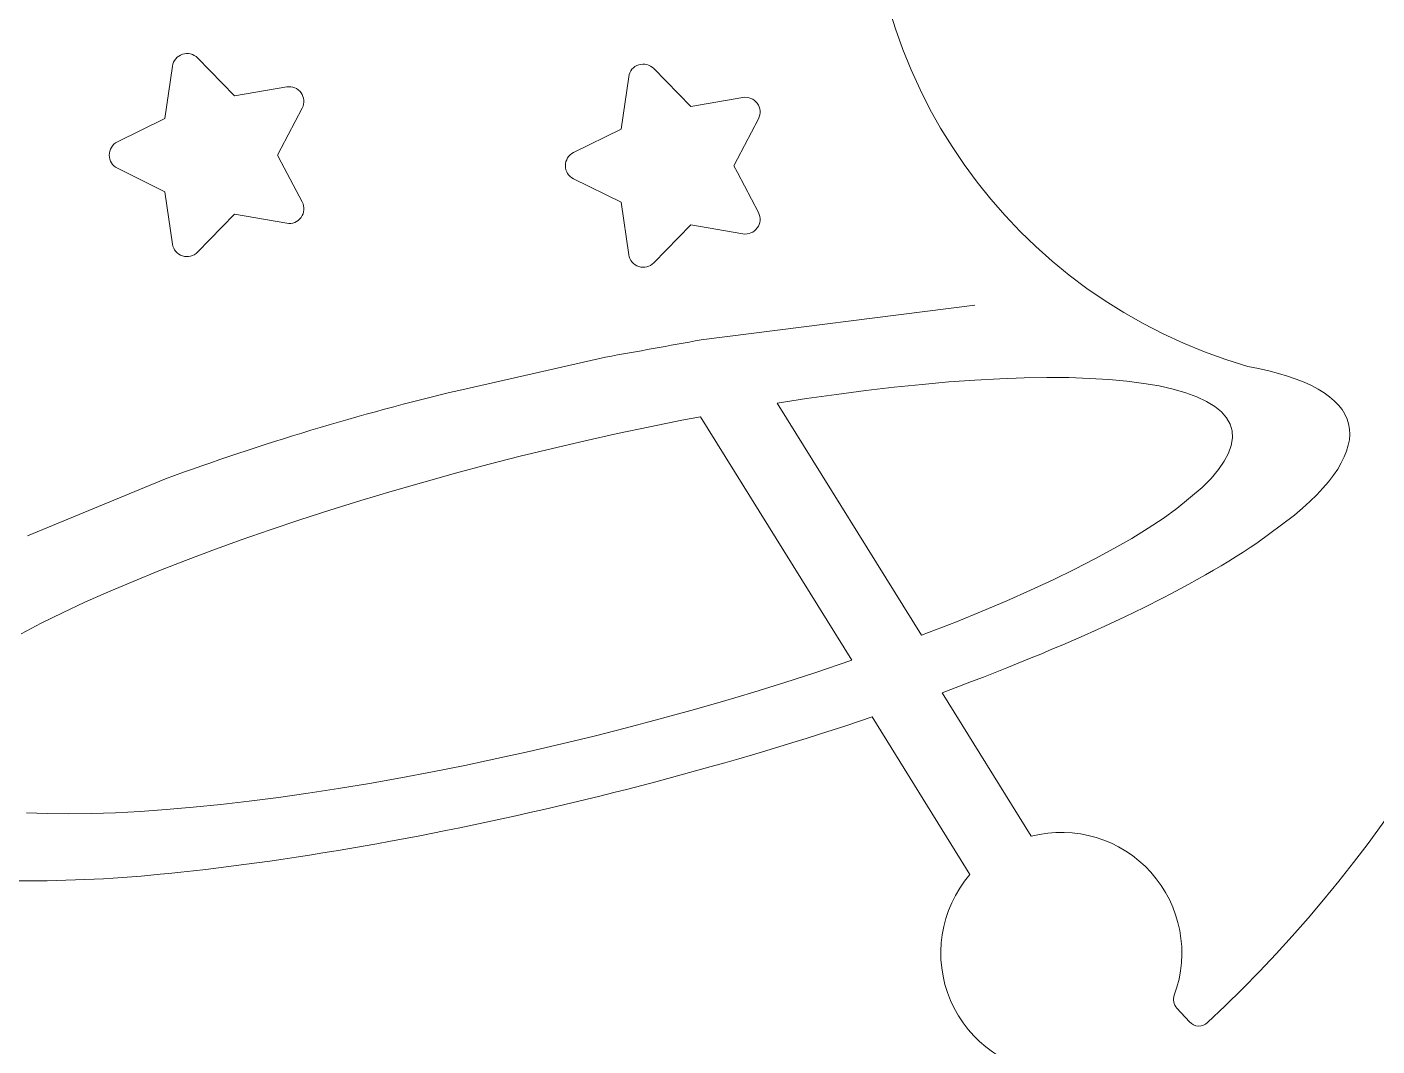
# Model space of a CAD drawing. Header units: millimetres. Extents: x -101 to 99, y -101 to 103.
# Drawn here: x 0 to 11.07, y -83.17 to -74.82 of the extents above; entities that cross this region are included whole.
import ezdxf

# ---------------------------------------------------------------- set-up
doc = ezdxf.new("R2010")
doc.units = ezdxf.units.MM
doc.header["$MEASUREMENT"] = 0
doc.layers.add('layer 1', color=7, linetype='Continuous')

msp = doc.modelspace()

# ---------------------------------------------------------------- linework, layer by layer
at = {"layer": 'layer 1', "color": 212, "lineweight": 9}
for points, knots in [([(2.8143, -63.5717), (-2.1511, -63.211), (-6.762, -66.1605), (-8.5164, -70.8197), (-8.5164, -70.8197), (-10.2707, -75.4789), (-8.7502, -80.737), (-4.7799, -83.7409), (-4.7799, -83.7409), (-0.8097, -86.7446), (4.6638, -86.7781), (8.6704, -83.8229)], [0, 0, 0, 0, 0.25, 0.25, 0.25, 0.25, 0.5, 0.5, 0.5, 0.5, 1, 1, 1, 1]), ([(9.6821, -82.9809), (12.7925, -80.0676), (13.9873, -75.6453), (12.767, -71.562), (12.767, -71.562), (11.5468, -67.4786), (8.1216, -64.4369), (3.9227, -63.7078)], [0, 0, 0, 0, 0.3333333, 0.3333333, 0.3333333, 0.3333333, 1, 1, 1, 1]), ([(9.6379, -78.5916), (9.6379, -78.5916), (9.7104, -78.5174), (9.7104, -78.5174), (9.7104, -78.5174), (9.7104, -78.5174), (9.7705, -78.4458), (9.7705, -78.4458), (9.7705, -78.4458), (9.7705, -78.4458), (9.8183, -78.3766), (9.8183, -78.3766), (9.8183, -78.3766), (9.8183, -78.3766), (9.8537, -78.3099), (9.8537, -78.3099), (9.8537, -78.3099), (9.8537, -78.3099), (9.8759, -78.2465), (9.8759, -78.2465), (9.8759, -78.2465), (9.8759, -78.2465), (9.885, -78.1855), (9.885, -78.1855), (9.885, -78.1855), (9.885, -78.1855), (9.8817, -78.1271), (9.8817, -78.1271), (9.8817, -78.1271), (9.8817, -78.1271), (9.8653, -78.0718), (9.8653, -78.0718), (9.8653, -78.0718), (9.8653, -78.0718), (9.8365, -78.0208), (9.8365, -78.0208), (9.8365, -78.0208), (9.8365, -78.0208), (9.7944, -77.9722), (9.7944, -77.9722), (9.7944, -77.9722), (9.7944, -77.9722), (9.7401, -77.9277), (9.7401, -77.9277), (9.7401, -77.9277), (9.7401, -77.9277), (9.6733, -77.8865), (9.6733, -77.8865), (9.6733, -77.8865), (9.6733, -77.8865), (9.5943, -77.8494), (9.5943, -77.8494), (9.5943, -77.8494), (9.5943, -77.8494), (9.5028, -77.8157), (9.5028, -77.8157), (9.5028, -77.8157), (9.5028, -77.8157), (9.3991, -77.786), (9.3991, -77.786), (9.3991, -77.786), (9.3991, -77.786), (9.2845, -77.7596), (9.2845, -77.7596), (9.2845, -77.7596), (9.2845, -77.7596), (9.1577, -77.7383), (9.1577, -77.7383), (9.1577, -77.7383), (9.1577, -77.7383), (9.0201, -77.7201), (9.0201, -77.7201), (9.0201, -77.7201), (9.0201, -77.7201), (8.8711, -77.7069), (8.8711, -77.7069), (8.8711, -77.7069), (8.8711, -77.7069), (8.7121, -77.697), (8.7121, -77.697), (8.7121, -77.697), (8.7121, -77.697), (8.5432, -77.6913), (8.5432, -77.6913), (8.5432, -77.6913), (8.5432, -77.6913), (8.3645, -77.6904), (8.3645, -77.6904), (8.3645, -77.6904), (8.3645, -77.6904), (8.1767, -77.6929), (8.1767, -77.6929), (8.1767, -77.6929), (8.1767, -77.6929), (7.9791, -77.7003), (7.9791, -77.7003), (7.9791, -77.7003), (7.9791, -77.7003), (7.774, -77.7119), (7.774, -77.7119), (7.774, -77.7119), (7.774, -77.7119), (7.5606, -77.7268), (7.5606, -77.7268), (7.5606, -77.7268), (7.5606, -77.7268), (7.3398, -77.7465), (7.3398, -77.7465), (7.3398, -77.7465), (7.3398, -77.7465), (7.1116, -77.7695), (7.1116, -77.7695), (7.1116, -77.7695), (7.1116, -77.7695), (6.8778, -77.7967), (6.8778, -77.7967), (6.8778, -77.7967), (6.8778, -77.7967), (6.638, -77.8288), (6.638, -77.8288), (6.638, -77.8288), (6.638, -77.8288), (6.3926, -77.8634), (6.3926, -77.8634), (6.3926, -77.8634), (6.3926, -77.8634), (6.1516, -77.9008), (6.1516, -77.9008), (6.1516, -77.9008), (6.1516, -77.9008), (7.3347, -79.8038), (7.3347, -79.8038), (7.3347, -79.8038), (7.3347, -79.8038), (7.6216, -79.6937), (7.6216, -79.6937), (7.6216, -79.6937), (7.6216, -79.6937), (7.8324, -79.6072), (7.8324, -79.6072), (7.8324, -79.6072), (7.8324, -79.6072), (8.0359, -79.5215), (8.0359, -79.5215), (8.0359, -79.5215), (8.0359, -79.5215), (8.2302, -79.435), (8.2302, -79.435), (8.2302, -79.435), (8.2302, -79.435), (8.4156, -79.3485), (8.4156, -79.3485), (8.4156, -79.3485), (8.4156, -79.3485), (8.5918, -79.2629), (8.5918, -79.2629), (8.5918, -79.2629), (8.5918, -79.2629), (8.7582, -79.1772), (8.7582, -79.1772), (8.7582, -79.1772), (8.7582, -79.1772), (8.9139, -79.0932), (8.9139, -79.0932), (8.9139, -79.0932), (8.9139, -79.0932), (9.0597, -79.0091), (9.0597, -79.0091), (9.0597, -79.0091), (9.0597, -79.0091), (9.194, -78.9268), (9.194, -78.9268), (9.194, -78.9268), (9.194, -78.9268), (9.3175, -78.8453), (9.3175, -78.8453), (9.3175, -78.8453), (9.3175, -78.8453), (9.4295, -78.7653), (9.4295, -78.7653), (9.4295, -78.7653), (9.4295, -78.7653), (9.6379, -78.5916), (9.6379, -78.5916)], [0, 0, 0, 0, 0.0212766, 0.0212766, 0.0212766, 0.0212766, 0.0425532, 0.0425532, 0.0425532, 0.0425532, 0.0638298, 0.0638298, 0.0638298, 0.0638298, 0.0851064, 0.0851064, 0.0851064, 0.0851064, 0.106383, 0.106383, 0.106383, 0.106383, 0.1276596, 0.1276596, 0.1276596, 0.1276596, 0.1489362, 0.1489362, 0.1489362, 0.1489362, 0.1702128, 0.1702128, 0.1702128, 0.1702128, 0.1914894, 0.1914894, 0.1914894, 0.1914894, 0.212766, 0.212766, 0.212766, 0.212766, 0.2340426, 0.2340426, 0.2340426, 0.2340426, 0.2553191, 0.2553191, 0.2553191, 0.2553191, 0.2765957, 0.2765957, 0.2765957, 0.2765957, 0.2978723, 0.2978723, 0.2978723, 0.2978723, 0.3191489, 0.3191489, 0.3191489, 0.3191489, 0.3404255, 0.3404255, 0.3404255, 0.3404255, 0.3617021, 0.3617021, 0.3617021, 0.3617021, 0.3829787, 0.3829787, 0.3829787, 0.3829787, 0.4042553, 0.4042553, 0.4042553, 0.4042553, 0.4255319, 0.4255319, 0.4255319, 0.4255319, 0.4468085, 0.4468085, 0.4468085, 0.4468085, 0.4680851, 0.4680851, 0.4680851, 0.4680851, 0.4893617, 0.4893617, 0.4893617, 0.4893617, 0.5106383, 0.5106383, 0.5106383, 0.5106383, 0.5319149, 0.5319149, 0.5319149, 0.5319149, 0.5531915, 0.5531915, 0.5531915, 0.5531915, 0.5744681, 0.5744681, 0.5744681, 0.5744681, 0.5957447, 0.5957447, 0.5957447, 0.5957447, 0.6170213, 0.6170213, 0.6170213, 0.6170213, 0.6382979, 0.6382979, 0.6382979, 0.6382979, 0.6595745, 0.6595745, 0.6595745, 0.6595745, 0.6808511, 0.6808511, 0.6808511, 0.6808511, 0.7021277, 0.7021277, 0.7021277, 0.7021277, 0.7234043, 0.7234043, 0.7234043, 0.7234043, 0.7446809, 0.7446809, 0.7446809, 0.7446809, 0.7659574, 0.7659574, 0.7659574, 0.7659574, 0.787234, 0.787234, 0.787234, 0.787234, 0.8085106, 0.8085106, 0.8085106, 0.8085106, 0.8297872, 0.8297872, 0.8297872, 0.8297872, 0.8510638, 0.8510638, 0.8510638, 0.8510638, 0.8723404, 0.8723404, 0.8723404, 0.8723404, 0.893617, 0.893617, 0.893617, 0.893617, 0.9148936, 0.9148936, 0.9148936, 0.9148936, 0.9361702, 0.9361702, 0.9361702, 0.9361702, 0.9574468, 0.9574468, 0.9574468, 0.9574468, 1, 1, 1, 1]), ([(6.0192, -88.3691), (6.0192, -88.3691), (16.0262, -89.3525), (16.0262, -89.3525), (16.0262, -89.3525), (16.0262, -89.3525), (17.2314, -89.4677), (17.2314, -89.4677), (17.2314, -89.4677), (17.2314, -89.4677), (17.1316, -88.399), (17.1316, -88.399), (17.1316, -88.399), (17.1316, -88.399), (16.0027, -79.4401), (16.0027, -79.4401), (16.0027, -79.4401), (16.0027, -79.4401), (19.3799, -91.812), (19.3799, -91.812), (19.3799, -91.812), (19.3799, -91.812), (6.0192, -88.3691), (6.0192, -88.3691)], [0, 0, 0, 0, 0.1428571, 0.1428571, 0.1428571, 0.1428571, 0.2857143, 0.2857143, 0.2857143, 0.2857143, 0.4285714, 0.4285714, 0.4285714, 0.4285714, 0.5714286, 0.5714286, 0.5714286, 0.5714286, 0.7142857, 0.7142857, 0.7142857, 0.7142857, 1, 1, 1, 1]), ([(9.5341, -82.9754), (9.5529, -82.9959), (9.5791, -83.008), (9.6069, -83.009), (9.6069, -83.009), (9.6347, -83.01), (9.6618, -83), (9.6821, -82.9809)], [0, 0, 0, 0, 0.3333333, 0.3333333, 0.3333333, 0.3333333, 1, 1, 1, 1])]:
    msp.add_open_spline(points, degree=3, knots=knots, dxfattribs=at)
at = {"layer": 'layer 1', "lineweight": 9}
for points in [[(6.9076, -73.1998), (6.7839, -75.212), (8.0736, -77.0403), (10.0106, -77.5989)], [(10.1, -77.6162), (10.1, -77.6162), (10.0106, -77.5989), (10.0106, -77.5989)], [(10.184, -77.6359), (10.184, -77.6359), (10.1, -77.6162), (10.1, -77.6162)], [(10.2639, -77.6565), (10.2639, -77.6565), (10.184, -77.6359), (10.184, -77.6359)], [(10.3381, -77.6787), (10.3381, -77.6787), (10.2639, -77.6565), (10.2639, -77.6565)], [(10.408, -77.7035), (10.408, -77.7035), (10.3381, -77.6787), (10.3381, -77.6787)], [(10.4731, -77.729), (10.4731, -77.729), (10.408, -77.7035), (10.408, -77.7035)], [(10.5324, -77.7562), (10.5324, -77.7562), (10.4731, -77.729), (10.4731, -77.729)], [(10.5876, -77.785), (10.5876, -77.785), (10.5324, -77.7562), (10.5324, -77.7562)], [(10.6371, -77.8155), (10.6371, -77.8155), (10.5876, -77.785), (10.5876, -77.785)], [(10.6815, -77.8476), (10.6815, -77.8476), (10.6371, -77.8155), (10.6371, -77.8155)], [(10.7203, -77.8813), (10.7203, -77.8813), (10.6815, -77.8476), (10.6815, -77.8476)], [(10.7548, -77.9168), (10.7548, -77.9168), (10.7203, -77.8813), (10.7203, -77.8813)], [(10.7837, -77.953), (10.7837, -77.953), (10.7548, -77.9168), (10.7548, -77.9168)], [(10.8067, -77.9909), (10.8067, -77.9909), (10.7837, -77.953), (10.7837, -77.953)], [(10.8248, -78.0305), (10.8248, -78.0305), (10.8067, -77.9909), (10.8067, -77.9909)], [(10.838, -78.0708), (10.838, -78.0708), (10.8248, -78.0305), (10.8248, -78.0305)], [(10.8454, -78.1128), (10.8454, -78.1128), (10.838, -78.0708), (10.838, -78.0708)], [(10.847, -78.1565), (10.847, -78.1565), (10.8454, -78.1128), (10.8454, -78.1128)], [(10.8216, -78.2931), (10.8216, -78.2931), (10.8355, -78.2463), (10.8355, -78.2463)], [(10.8355, -78.2463), (10.8355, -78.2463), (10.8438, -78.201), (10.8438, -78.201)], [(10.8438, -78.201), (10.8438, -78.201), (10.847, -78.1565), (10.847, -78.1565)], [(10.7779, -78.3904), (10.7779, -78.3904), (10.8026, -78.341), (10.8026, -78.341)], [(10.8026, -78.341), (10.8026, -78.341), (10.8216, -78.2931), (10.8216, -78.2931)], [(10.7128, -78.4917), (10.7128, -78.4917), (10.7482, -78.4406), (10.7482, -78.4406)], [(10.7482, -78.4406), (10.7482, -78.4406), (10.7779, -78.3904), (10.7779, -78.3904)], [(10.6272, -78.5971), (10.6272, -78.5971), (10.6733, -78.5444), (10.6733, -78.5444)], [(10.6733, -78.5444), (10.6733, -78.5444), (10.7128, -78.4917), (10.7128, -78.4917)], [(10.46, -78.7619), (10.46, -78.7619), (10.5209, -78.7058), (10.5209, -78.7058)], [(10.5209, -78.7058), (10.5209, -78.7058), (10.5769, -78.6515), (10.5769, -78.6515)], [(10.5769, -78.6515), (10.5769, -78.6515), (10.6272, -78.5971), (10.6272, -78.5971)], [(10.3949, -78.8187), (10.3949, -78.8187), (10.46, -78.7619), (10.46, -78.7619)], [(10.086, -79.0485), (10.086, -79.0485), (10.3949, -78.8187), (10.3949, -78.8187)], [(9.9155, -79.1589), (9.9155, -79.1589), (9.974, -79.1218), (9.974, -79.1218)], [(9.974, -79.1218), (9.974, -79.1218), (10.0308, -79.0848), (10.0308, -79.0848)], [(10.0308, -79.0848), (10.0308, -79.0848), (10.086, -79.0485), (10.086, -79.0485)], [(9.7293, -79.2709), (9.7293, -79.2709), (9.7927, -79.2339), (9.7927, -79.2339)], [(9.7927, -79.2339), (9.7927, -79.2339), (9.8553, -79.1959), (9.8553, -79.1959)], [(9.8553, -79.1959), (9.8553, -79.1959), (9.9155, -79.1589), (9.9155, -79.1589)], [(9.5276, -79.3845), (9.5276, -79.3845), (9.5968, -79.3467), (9.5968, -79.3467)], [(9.5968, -79.3467), (9.5968, -79.3467), (9.6635, -79.3088), (9.6635, -79.3088)], [(9.6635, -79.3088), (9.6635, -79.3088), (9.7293, -79.2709), (9.7293, -79.2709)], [(9.3118, -79.4991), (9.3118, -79.4991), (9.3851, -79.4603), (9.3851, -79.4603)], [(9.3851, -79.4603), (9.3851, -79.4603), (9.4575, -79.4225), (9.4575, -79.4225)], [(9.4575, -79.4225), (9.4575, -79.4225), (9.5276, -79.3845), (9.5276, -79.3845)], [(9.002, -79.6523), (9.002, -79.6523), (9.1601, -79.5756), (9.1601, -79.5756)], [(9.1601, -79.5756), (9.1601, -79.5756), (9.3118, -79.4991), (9.3118, -79.4991)], [(8.8381, -79.7289), (8.8381, -79.7289), (8.9213, -79.6902), (8.9213, -79.6902)], [(8.9213, -79.6902), (8.9213, -79.6902), (9.002, -79.6523), (9.002, -79.6523)], [(8.582, -79.8434), (8.582, -79.8434), (8.6693, -79.8047), (8.6693, -79.8047)], [(8.6693, -79.8047), (8.6693, -79.8047), (8.7541, -79.7667), (8.7541, -79.7667)], [(8.7541, -79.7667), (8.7541, -79.7667), (8.8381, -79.7289), (8.8381, -79.7289)], [(8.3143, -79.9578), (8.3143, -79.9578), (8.4048, -79.9191), (8.4048, -79.9191)], [(8.4048, -79.9191), (8.4048, -79.9191), (8.4947, -79.8812), (8.4947, -79.8812)], [(8.4947, -79.8812), (8.4947, -79.8812), (8.582, -79.8434), (8.582, -79.8434)], [(8.035, -80.0707), (8.035, -80.0707), (8.1289, -80.0336), (8.1289, -80.0336)], [(8.1289, -80.0336), (8.1289, -80.0336), (8.222, -79.9958), (8.222, -79.9958)], [(8.222, -79.9958), (8.222, -79.9958), (8.3143, -79.9578), (8.3143, -79.9578)], [(7.8432, -80.1465), (7.8432, -80.1465), (7.9395, -80.1086), (7.9395, -80.1086)], [(7.9395, -80.1086), (7.9395, -80.1086), (8.035, -80.0707), (8.035, -80.0707)], [(7.5049, -80.2759), (7.5049, -80.2759), (7.6462, -80.2206), (7.6462, -80.2206)], [(7.6462, -80.2206), (7.6462, -80.2206), (7.7451, -80.1835), (7.7451, -80.1835)], [(7.7451, -80.1835), (7.7451, -80.1835), (7.8432, -80.1465), (7.8432, -80.1465)], [(8.2361, -81.4519), (8.2361, -81.4519), (7.5049, -80.2759), (7.5049, -80.2759)], [(6.7155, -80.546), (6.7155, -80.546), (6.9297, -80.4739), (6.9297, -80.4739)], [(6.9297, -80.4739), (6.9297, -80.4739), (7.7325, -81.765), (7.7325, -81.765)], [(6.4997, -80.6152), (6.4997, -80.6152), (6.7155, -80.546), (6.7155, -80.546)], [(6.0598, -80.7511), (6.0598, -80.7511), (6.2806, -80.6835), (6.2806, -80.6835)], [(6.2806, -80.6835), (6.2806, -80.6835), (6.3901, -80.6498), (6.3901, -80.6498)], [(6.3901, -80.6498), (6.3901, -80.6498), (6.4997, -80.6152), (6.4997, -80.6152)], [(5.8366, -80.817), (5.8366, -80.817), (5.9487, -80.784), (5.9487, -80.784)], [(5.9487, -80.784), (5.9487, -80.784), (6.0598, -80.7511), (6.0598, -80.7511)], [(5.3844, -80.9438), (5.3844, -80.9438), (5.6117, -80.8812), (5.6117, -80.8812)], [(5.6117, -80.8812), (5.6117, -80.8812), (5.7237, -80.8491), (5.7237, -80.8491)], [(5.7237, -80.8491), (5.7237, -80.8491), (5.8366, -80.817), (5.8366, -80.817)], [(5.0426, -81.0352), (5.0426, -81.0352), (5.1571, -81.0047), (5.1571, -81.0047)], [(5.1571, -81.0047), (5.1571, -81.0047), (5.3844, -80.9438), (5.3844, -80.9438)], [(4.583, -81.1506), (4.583, -81.1506), (4.6983, -81.1225), (4.6983, -81.1225)], [(4.6983, -81.1225), (4.6983, -81.1225), (4.8136, -81.0938), (4.8136, -81.0938)], [(4.8136, -81.0938), (4.8136, -81.0938), (4.9281, -81.0649), (4.9281, -81.0649)], [(4.9281, -81.0649), (4.9281, -81.0649), (5.0426, -81.0352), (5.0426, -81.0352)], [(4.1234, -81.2584), (4.1234, -81.2584), (4.2379, -81.2321), (4.2379, -81.2321)], [(4.2379, -81.2321), (4.2379, -81.2321), (4.3532, -81.2057), (4.3532, -81.2057)], [(4.3532, -81.2057), (4.3532, -81.2057), (4.4685, -81.1786), (4.4685, -81.1786)], [(4.4685, -81.1786), (4.4685, -81.1786), (4.583, -81.1506), (4.583, -81.1506)], [(3.5501, -81.3828), (3.5501, -81.3828), (3.6637, -81.359), (3.6637, -81.359)], [(3.6637, -81.359), (3.6637, -81.359), (3.7783, -81.3351), (3.7783, -81.3351)], [(3.7783, -81.3351), (3.7783, -81.3351), (3.8936, -81.3095), (3.8936, -81.3095)], [(3.8936, -81.3095), (3.8936, -81.3095), (4.0081, -81.2849), (4.0081, -81.2849)], [(4.0081, -81.2849), (4.0081, -81.2849), (4.1234, -81.2584), (4.1234, -81.2584)], [(2.9825, -81.4932), (2.9825, -81.4932), (3.2082, -81.4504), (3.2082, -81.4504)], [(3.2082, -81.4504), (3.2082, -81.4504), (3.4356, -81.4059), (3.4356, -81.4059)], [(3.4356, -81.4059), (3.4356, -81.4059), (3.5501, -81.3828), (3.5501, -81.3828)], [(2.4266, -81.5896), (2.4266, -81.5896), (2.5369, -81.5714), (2.5369, -81.5714)], [(2.5369, -81.5714), (2.5369, -81.5714), (2.6473, -81.5525), (2.6473, -81.5525)], [(2.6473, -81.5525), (2.6473, -81.5525), (2.7585, -81.5336), (2.7585, -81.5336)], [(2.7585, -81.5336), (2.7585, -81.5336), (2.8705, -81.5138), (2.8705, -81.5138)], [(2.8705, -81.5138), (2.8705, -81.5138), (2.9825, -81.4932), (2.9825, -81.4932)], [(1.5708, -81.7115), (1.5708, -81.7115), (1.78, -81.6852), (1.78, -81.6852)], [(1.78, -81.6852), (1.78, -81.6852), (1.9925, -81.6555), (1.9925, -81.6555)], [(1.9925, -81.6555), (1.9925, -81.6555), (2.1004, -81.6398), (2.1004, -81.6398)], [(2.1004, -81.6398), (2.1004, -81.6398), (2.2083, -81.6234), (2.2083, -81.6234)], [(2.2083, -81.6234), (2.2083, -81.6234), (2.3171, -81.6069), (2.3171, -81.6069)], [(2.3171, -81.6069), (2.3171, -81.6069), (2.4266, -81.5896), (2.4266, -81.5896)], [(-1.3787, -81.7365), (-0.5584, -81.8355), (0.2701, -81.845), (1.0923, -81.7645)], [(1.0923, -81.7645), (1.0923, -81.7645), (1.1631, -81.7576), (1.1631, -81.7576)], [(1.1631, -81.7576), (1.1631, -81.7576), (1.2635, -81.7469), (1.2635, -81.7469)], [(1.2635, -81.7469), (1.2635, -81.7469), (1.3648, -81.7362), (1.3648, -81.7362)], [(1.3648, -81.7362), (1.3648, -81.7362), (1.467, -81.7238), (1.467, -81.7238)], [(1.467, -81.7238), (1.467, -81.7238), (1.5708, -81.7115), (1.5708, -81.7115)]]:
    msp.add_open_spline(points, degree=3, dxfattribs=at)
for points, knots in [([(1.3993, -75.0692), (1.3672, -75.0364), (1.3192, -75.0247), (1.2756, -75.039), (1.2756, -75.039), (1.2319, -75.0532), (1.2003, -75.0905), (1.1939, -75.1359), (1.1939, -75.1359), (1.1939, -75.1359), (1.1314, -75.5657), (1.1314, -75.5657), (1.1314, -75.5657), (1.1314, -75.5657), (0.7419, -75.7579), (0.7419, -75.7579), (0.7419, -75.7579), (0.7008, -75.7784), (0.6749, -75.8203), (0.675, -75.8662), (0.675, -75.8662), (0.6751, -75.9121), (0.7008, -75.9537), (0.7419, -75.9739), (0.7419, -75.9739), (0.7419, -75.9739), (1.1314, -76.1662), (1.1314, -76.1662), (1.1314, -76.1662), (1.1314, -76.1662), (1.1939, -76.5959), (1.1939, -76.5959), (1.1939, -76.5959), (1.2006, -76.6414), (1.2325, -76.679), (1.2762, -76.6931), (1.2762, -76.6931), (1.3199, -76.7071), (1.3673, -76.6956), (1.3993, -76.6627), (1.3993, -76.6627), (1.3993, -76.6627), (1.7024, -76.3517), (1.7024, -76.3517), (1.7024, -76.3517), (1.7024, -76.3517), (2.1305, -76.4251), (2.1305, -76.4251), (2.1305, -76.4251), (2.1758, -76.4327), (2.2215, -76.4141), (2.2483, -76.3768), (2.2483, -76.3768), (2.2751, -76.3396), (2.2789, -76.2909), (2.2575, -76.2504), (2.2575, -76.2504), (2.2575, -76.2504), (2.0852, -75.9227), (2.0852, -75.9227), (2.0852, -75.9227), (2.0852, -75.9227), (2.0555, -75.8661), (2.0555, -75.8661), (2.0555, -75.8661), (2.0555, -75.8661), (2.0852, -75.8092), (2.0852, -75.8092), (2.0852, -75.8092), (2.0852, -75.8092), (2.2575, -75.4816), (2.2575, -75.4816), (2.2575, -75.4816), (2.2787, -75.4408), (2.275, -75.3916), (2.248, -75.3546), (2.248, -75.3546), (2.2208, -75.3175), (2.1757, -75.2989), (2.1305, -75.3067), (2.1305, -75.3067), (2.1305, -75.3067), (1.7024, -75.3801), (1.7024, -75.3801), (1.7024, -75.3801), (1.7024, -75.3801), (1.3993, -75.0692), (1.3993, -75.0692)], [0, 0, 0, 0, 0.0434783, 0.0434783, 0.0434783, 0.0434783, 0.0869565, 0.0869565, 0.0869565, 0.0869565, 0.1304348, 0.1304348, 0.1304348, 0.1304348, 0.173913, 0.173913, 0.173913, 0.173913, 0.2173913, 0.2173913, 0.2173913, 0.2173913, 0.2608696, 0.2608696, 0.2608696, 0.2608696, 0.3043478, 0.3043478, 0.3043478, 0.3043478, 0.3478261, 0.3478261, 0.3478261, 0.3478261, 0.3913043, 0.3913043, 0.3913043, 0.3913043, 0.4347826, 0.4347826, 0.4347826, 0.4347826, 0.4782609, 0.4782609, 0.4782609, 0.4782609, 0.5217391, 0.5217391, 0.5217391, 0.5217391, 0.5652174, 0.5652174, 0.5652174, 0.5652174, 0.6086957, 0.6086957, 0.6086957, 0.6086957, 0.6521739, 0.6521739, 0.6521739, 0.6521739, 0.6956522, 0.6956522, 0.6956522, 0.6956522, 0.7391304, 0.7391304, 0.7391304, 0.7391304, 0.7826087, 0.7826087, 0.7826087, 0.7826087, 0.826087, 0.826087, 0.826087, 0.826087, 0.8695652, 0.8695652, 0.8695652, 0.8695652, 0.9130435, 0.9130435, 0.9130435, 0.9130435, 1, 1, 1, 1]), ([(5.1401, -75.1561), (5.108, -75.1233), (5.06, -75.1115), (5.0164, -75.1259), (5.0164, -75.1259), (4.9727, -75.1402), (4.9411, -75.1774), (4.9347, -75.2229), (4.9347, -75.2229), (4.9347, -75.2229), (4.8721, -75.6526), (4.8721, -75.6526), (4.8721, -75.6526), (4.8721, -75.6526), (4.4827, -75.8449), (4.4827, -75.8449), (4.4827, -75.8449), (4.4416, -75.8653), (4.4156, -75.9073), (4.4158, -75.9531), (4.4158, -75.9531), (4.4159, -75.999), (4.4415, -76.0406), (4.4827, -76.0609), (4.4827, -76.0609), (4.4827, -76.0609), (4.8721, -76.2531), (4.8721, -76.2531), (4.8721, -76.2531), (4.8721, -76.2531), (4.9347, -76.6829), (4.9347, -76.6829), (4.9347, -76.6829), (4.9413, -76.7283), (4.9732, -76.7659), (5.0169, -76.78), (5.0169, -76.78), (5.0607, -76.794), (5.1081, -76.7826), (5.1401, -76.7496), (5.1401, -76.7496), (5.1401, -76.7496), (5.4432, -76.4385), (5.4432, -76.4385), (5.4432, -76.4385), (5.4432, -76.4385), (5.8713, -76.5121), (5.8713, -76.5121), (5.8713, -76.5121), (5.9166, -76.5196), (5.9621, -76.501), (5.9891, -76.4638), (5.9891, -76.4638), (6.0159, -76.4265), (6.0197, -76.3779), (5.9983, -76.3372), (5.9983, -76.3372), (5.9983, -76.3372), (5.826, -76.0096), (5.826, -76.0096), (5.826, -76.0096), (5.826, -76.0096), (5.7963, -75.9531), (5.7963, -75.9531), (5.7963, -75.9531), (5.7963, -75.9531), (5.826, -75.8961), (5.826, -75.8961), (5.826, -75.8961), (5.826, -75.8961), (5.9983, -75.5684), (5.9983, -75.5684), (5.9983, -75.5684), (6.0195, -75.5277), (6.0158, -75.4785), (5.9887, -75.4415), (5.9887, -75.4415), (5.9616, -75.4044), (5.9164, -75.3858), (5.8713, -75.3937), (5.8713, -75.3937), (5.8713, -75.3937), (5.4432, -75.4671), (5.4432, -75.4671), (5.4432, -75.4671), (5.4432, -75.4671), (5.1401, -75.1561), (5.1401, -75.1561)], [0, 0, 0, 0, 0.0434783, 0.0434783, 0.0434783, 0.0434783, 0.0869565, 0.0869565, 0.0869565, 0.0869565, 0.1304348, 0.1304348, 0.1304348, 0.1304348, 0.173913, 0.173913, 0.173913, 0.173913, 0.2173913, 0.2173913, 0.2173913, 0.2173913, 0.2608696, 0.2608696, 0.2608696, 0.2608696, 0.3043478, 0.3043478, 0.3043478, 0.3043478, 0.3478261, 0.3478261, 0.3478261, 0.3478261, 0.3913043, 0.3913043, 0.3913043, 0.3913043, 0.4347826, 0.4347826, 0.4347826, 0.4347826, 0.4782609, 0.4782609, 0.4782609, 0.4782609, 0.5217391, 0.5217391, 0.5217391, 0.5217391, 0.5652174, 0.5652174, 0.5652174, 0.5652174, 0.6086957, 0.6086957, 0.6086957, 0.6086957, 0.6521739, 0.6521739, 0.6521739, 0.6521739, 0.6956522, 0.6956522, 0.6956522, 0.6956522, 0.7391304, 0.7391304, 0.7391304, 0.7391304, 0.7826087, 0.7826087, 0.7826087, 0.7826087, 0.826087, 0.826087, 0.826087, 0.826087, 0.8695652, 0.8695652, 0.8695652, 0.8695652, 0.9130435, 0.9130435, 0.9130435, 0.9130435, 1, 1, 1, 1]), ([(9.4084, -82.7545), (9.5369, -82.4094), (9.4631, -82.0216), (9.2168, -81.748), (9.2168, -81.748), (8.9707, -81.4743), (8.5927, -81.3603), (8.2361, -81.4519)], [0, 0, 0, 0, 0.3333333, 0.3333333, 0.3333333, 0.3333333, 1, 1, 1, 1]), ([(7.7325, -81.765), (7.4864, -82.0514), (7.425, -82.4529), (7.5741, -82.7997), (7.5741, -82.7997), (7.7234, -83.1466), (8.0571, -83.3782), (8.4342, -83.3964)], [0, 0, 0, 0, 0.3333333, 0.3333333, 0.3333333, 0.3333333, 1, 1, 1, 1])]:
    msp.add_open_spline(points, degree=3, knots=knots, dxfattribs=at)
at = {"layer": 'layer 1', "color": 212, "lineweight": 9}
for points in [[(5.5282, -77.3813), (5.5282, -77.3813), (7.7742, -77.0974), (7.7742, -77.0974)], [(4.7443, -77.5224), (5.0058, -77.4762), (5.2671, -77.4291), (5.5282, -77.3813)], [(3.5427, -77.7953), (3.5427, -77.7953), (4.7443, -77.5224), (4.7443, -77.5224)], [(3.5427, -77.7953), (2.7273, -77.9896), (1.9241, -78.2321), (1.1374, -78.5214)], [(5.3704, -78.0405), (5.3704, -78.0405), (5.1077, -78.0941), (5.1077, -78.0941)], [(5.3704, -78.0405), (5.3704, -78.0405), (5.1077, -78.0941), (5.1077, -78.0941)], [(5.5222, -78.0117), (5.5222, -78.0117), (5.3704, -78.0405), (5.3704, -78.0405)], [(5.5222, -78.0117), (5.5222, -78.0117), (5.3704, -78.0405), (5.3704, -78.0405)], [(6.7643, -80.0095), (6.7643, -80.0095), (5.5222, -78.0117), (5.5222, -78.0117)], [(6.7643, -80.0095), (6.7643, -80.0095), (5.5222, -78.0117), (5.5222, -78.0117)], [(4.8433, -78.1501), (4.8433, -78.1501), (4.5773, -78.2094), (4.5773, -78.2094)], [(4.8433, -78.1501), (4.8433, -78.1501), (4.5773, -78.2094), (4.5773, -78.2094)], [(5.1077, -78.0941), (5.1077, -78.0941), (4.8433, -78.1501), (4.8433, -78.1501)], [(5.1077, -78.0941), (5.1077, -78.0941), (4.8433, -78.1501), (4.8433, -78.1501)], [(4.5773, -78.2094), (4.5773, -78.2094), (4.3111, -78.2712), (4.3111, -78.2712)], [(4.5773, -78.2094), (4.5773, -78.2094), (4.3111, -78.2712), (4.3111, -78.2712)], [(4.0451, -78.3363), (4.0451, -78.3363), (3.7799, -78.4046), (3.7799, -78.4046)], [(4.0451, -78.3363), (4.0451, -78.3363), (3.7799, -78.4046), (3.7799, -78.4046)], [(4.3111, -78.2712), (4.3111, -78.2712), (4.0451, -78.3363), (4.0451, -78.3363)], [(4.3111, -78.2712), (4.3111, -78.2712), (4.0451, -78.3363), (4.0451, -78.3363)], [(3.5155, -78.4745), (3.5155, -78.4745), (3.2536, -78.5471), (3.2536, -78.5471)], [(3.5155, -78.4745), (3.5155, -78.4745), (3.2536, -78.5471), (3.2536, -78.5471)], [(3.7799, -78.4046), (3.7799, -78.4046), (3.5155, -78.4745), (3.5155, -78.4745)], [(3.7799, -78.4046), (3.7799, -78.4046), (3.5155, -78.4745), (3.5155, -78.4745)], [(0.004, -78.9879), (0.004, -78.9879), (1.1374, -78.5214), (1.1374, -78.5214)], [(3.2536, -78.5471), (3.2536, -78.5471), (2.994, -78.622), (2.994, -78.622)], [(3.2536, -78.5471), (3.2536, -78.5471), (2.994, -78.622), (2.994, -78.622)], [(2.738, -78.6986), (2.738, -78.6986), (2.4851, -78.7769), (2.4851, -78.7769)], [(2.738, -78.6986), (2.738, -78.6986), (2.4851, -78.7769), (2.4851, -78.7769)], [(2.994, -78.622), (2.994, -78.622), (2.738, -78.6986), (2.738, -78.6986)], [(2.994, -78.622), (2.994, -78.622), (2.738, -78.6986), (2.738, -78.6986)], [(2.4851, -78.7769), (2.4851, -78.7769), (2.2371, -78.8568), (2.2371, -78.8568)], [(2.4851, -78.7769), (2.4851, -78.7769), (2.2371, -78.8568), (2.2371, -78.8568)], [(2.2371, -78.8568), (2.2371, -78.8568), (1.9942, -78.9383), (1.9942, -78.9383)], [(2.2371, -78.8568), (2.2371, -78.8568), (1.9942, -78.9383), (1.9942, -78.9383)], [(1.7561, -79.0215), (1.7561, -79.0215), (1.5247, -79.1055), (1.5247, -79.1055)], [(1.7561, -79.0215), (1.7561, -79.0215), (1.5247, -79.1055), (1.5247, -79.1055)], [(1.9942, -78.9383), (1.9942, -78.9383), (1.7561, -79.0215), (1.7561, -79.0215)], [(1.9942, -78.9383), (1.9942, -78.9383), (1.7561, -79.0215), (1.7561, -79.0215)], [(1.5247, -79.1055), (1.5247, -79.1055), (1.2998, -79.1904), (1.2998, -79.1904)], [(1.5247, -79.1055), (1.5247, -79.1055), (1.2998, -79.1904), (1.2998, -79.1904)], [(1.2998, -79.1904), (1.2998, -79.1904), (1.0823, -79.276), (1.0823, -79.276)], [(1.2998, -79.1904), (1.2998, -79.1904), (1.0823, -79.276), (1.0823, -79.276)], [(0.8723, -79.3617), (0.8723, -79.3617), (0.6696, -79.4481), (0.6696, -79.4481)], [(0.8723, -79.3617), (0.8723, -79.3617), (0.6696, -79.4481), (0.6696, -79.4481)], [(1.0823, -79.276), (1.0823, -79.276), (0.8723, -79.3617), (0.8723, -79.3617)], [(1.0823, -79.276), (1.0823, -79.276), (0.8723, -79.3617), (0.8723, -79.3617)], [(0.6696, -79.4481), (0.6696, -79.4481), (0.476, -79.5338), (0.476, -79.5338)], [(0.6696, -79.4481), (0.6696, -79.4481), (0.476, -79.5338), (0.476, -79.5338)], [(0.476, -79.5338), (0.476, -79.5338), (0.2924, -79.6204), (0.2924, -79.6204)], [(0.476, -79.5338), (0.476, -79.5338), (0.2924, -79.6204), (0.2924, -79.6204)], [(0.2924, -79.6204), (0.2924, -79.6204), (0.1169, -79.7061), (0.1169, -79.7061)], [(0.2924, -79.6204), (0.2924, -79.6204), (0.1169, -79.7061), (0.1169, -79.7061)], [(0.1169, -79.7061), (0.1169, -79.7061), (-0.0478, -79.7916), (-0.0478, -79.7916)], [(0.1169, -79.7061), (0.1169, -79.7061), (-0.0478, -79.7916), (-0.0478, -79.7916)], [(6.4618, -80.1112), (6.4618, -80.1112), (6.7643, -80.0095), (6.7643, -80.0095)], [(6.4618, -80.1112), (6.4618, -80.1112), (6.7643, -80.0095), (6.7643, -80.0095)], [(6.2138, -80.1912), (6.2138, -80.1912), (6.4618, -80.1112), (6.4618, -80.1112)], [(6.2138, -80.1912), (6.2138, -80.1912), (6.4618, -80.1112), (6.4618, -80.1112)], [(5.9602, -80.2694), (5.9602, -80.2694), (6.2138, -80.1912), (6.2138, -80.1912)], [(5.9602, -80.2694), (5.9602, -80.2694), (6.2138, -80.1912), (6.2138, -80.1912)], [(5.4437, -80.421), (5.4437, -80.421), (5.704, -80.346), (5.704, -80.346)], [(5.4437, -80.421), (5.4437, -80.421), (5.704, -80.346), (5.704, -80.346)], [(5.704, -80.346), (5.704, -80.346), (5.9602, -80.2694), (5.9602, -80.2694)], [(5.704, -80.346), (5.704, -80.346), (5.9602, -80.2694), (5.9602, -80.2694)], [(5.1818, -80.4927), (5.1818, -80.4927), (5.4437, -80.421), (5.4437, -80.421)], [(5.1818, -80.4927), (5.1818, -80.4927), (5.4437, -80.421), (5.4437, -80.421)], [(4.6522, -80.6302), (4.6522, -80.6302), (4.9174, -80.5626), (4.9174, -80.5626)], [(4.6522, -80.6302), (4.6522, -80.6302), (4.9174, -80.5626), (4.9174, -80.5626)], [(4.9174, -80.5626), (4.9174, -80.5626), (5.1818, -80.4927), (5.1818, -80.4927)], [(4.9174, -80.5626), (4.9174, -80.5626), (5.1818, -80.4927), (5.1818, -80.4927)], [(4.1192, -80.757), (4.1192, -80.757), (4.3862, -80.6944), (4.3862, -80.6944)], [(4.1192, -80.757), (4.1192, -80.757), (4.3862, -80.6944), (4.3862, -80.6944)], [(4.3862, -80.6944), (4.3862, -80.6944), (4.6522, -80.6302), (4.6522, -80.6302)], [(4.3862, -80.6944), (4.3862, -80.6944), (4.6522, -80.6302), (4.6522, -80.6302)], [(3.854, -80.8156), (3.854, -80.8156), (4.1192, -80.757), (4.1192, -80.757)], [(3.854, -80.8156), (3.854, -80.8156), (4.1192, -80.757), (4.1192, -80.757)], [(3.3269, -80.9242), (3.3269, -80.9242), (3.5897, -80.8715), (3.5897, -80.8715)], [(3.3269, -80.9242), (3.3269, -80.9242), (3.5897, -80.8715), (3.5897, -80.8715)], [(3.5897, -80.8715), (3.5897, -80.8715), (3.854, -80.8156), (3.854, -80.8156)], [(3.5897, -80.8715), (3.5897, -80.8715), (3.854, -80.8156), (3.854, -80.8156)], [(2.5559, -81.061), (2.5559, -81.061), (2.8096, -81.019), (2.8096, -81.019)], [(2.5559, -81.061), (2.5559, -81.061), (2.8096, -81.019), (2.8096, -81.019)], [(2.8096, -81.019), (2.8096, -81.019), (3.0666, -80.9728), (3.0666, -80.9728)], [(2.8096, -81.019), (2.8096, -81.019), (3.0666, -80.9728), (3.0666, -80.9728)], [(3.0666, -80.9728), (3.0666, -80.9728), (3.3269, -80.9242), (3.3269, -80.9242)], [(3.0666, -80.9728), (3.0666, -80.9728), (3.3269, -80.9242), (3.3269, -80.9242)], [(1.8228, -81.1648), (1.8228, -81.1648), (2.0617, -81.1343), (2.0617, -81.1343)], [(1.8228, -81.1648), (1.8228, -81.1648), (2.0617, -81.1343), (2.0617, -81.1343)], [(2.0617, -81.1343), (2.0617, -81.1343), (2.3063, -81.0997), (2.3063, -81.0997)], [(2.0617, -81.1343), (2.0617, -81.1343), (2.3063, -81.0997), (2.3063, -81.0997)], [(2.3063, -81.0997), (2.3063, -81.0997), (2.5559, -81.061), (2.5559, -81.061)], [(2.3063, -81.0997), (2.3063, -81.0997), (2.5559, -81.061), (2.5559, -81.061)], [(0.7257, -81.2595), (0.7257, -81.2595), (0.9299, -81.2487), (0.9299, -81.2487)], [(0.7257, -81.2595), (0.7257, -81.2595), (0.9299, -81.2487), (0.9299, -81.2487)], [(0.9299, -81.2487), (0.9299, -81.2487), (1.1425, -81.234), (1.1425, -81.234)], [(0.9299, -81.2487), (0.9299, -81.2487), (1.1425, -81.234), (1.1425, -81.234)], [(1.1425, -81.234), (1.1425, -81.234), (1.3623, -81.215), (1.3623, -81.215)], [(1.1425, -81.234), (1.1425, -81.234), (1.3623, -81.215), (1.3623, -81.215)], [(1.3623, -81.215), (1.3623, -81.215), (1.5889, -81.1919), (1.5889, -81.1919)], [(1.3623, -81.215), (1.3623, -81.215), (1.5889, -81.1919), (1.5889, -81.1919)], [(1.5889, -81.1919), (1.5889, -81.1919), (1.8228, -81.1648), (1.8228, -81.1648)], [(1.5889, -81.1919), (1.5889, -81.1919), (1.8228, -81.1648), (1.8228, -81.1648)], [(-0.0025, -81.2603), (-0.0025, -81.2603), (0.1655, -81.2661), (0.1655, -81.2661)], [(-0.0025, -81.2603), (-0.0025, -81.2603), (0.1655, -81.2661), (0.1655, -81.2661)], [(0.1655, -81.2661), (0.1655, -81.2661), (0.3426, -81.2677), (0.3426, -81.2677)], [(0.1655, -81.2661), (0.1655, -81.2661), (0.3426, -81.2677), (0.3426, -81.2677)], [(0.3426, -81.2677), (0.3426, -81.2677), (0.5296, -81.2661), (0.5296, -81.2661)], [(0.3426, -81.2677), (0.3426, -81.2677), (0.5296, -81.2661), (0.5296, -81.2661)], [(0.5296, -81.2661), (0.5296, -81.2661), (0.7257, -81.2595), (0.7257, -81.2595)], [(0.5296, -81.2661), (0.5296, -81.2661), (0.7257, -81.2595), (0.7257, -81.2595)], [(9.4084, -82.7545), (9.3947, -82.7912), (9.4028, -82.8325), (9.4293, -82.8614)], [(9.4293, -82.8614), (9.4293, -82.8614), (9.5341, -82.9754), (9.5341, -82.9754)]]:
    msp.add_open_spline(points, degree=3, dxfattribs=at)

doc.saveas('drawing.dxf')
